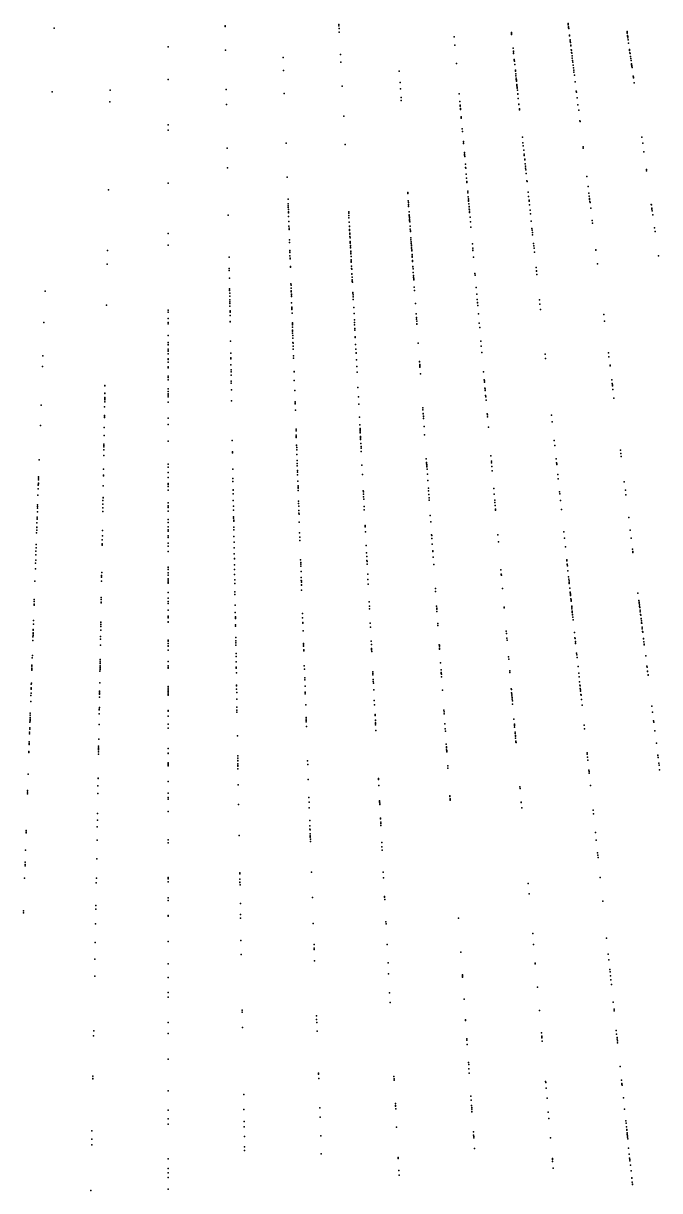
# Model space of a CAD drawing. Header units: metres. Extents: x -4327 to 4266, y -3886 to 3992.
# Drawn here: x -30.5 to 103.6, y -932.2 to -686.2 of the extents above; entities that cross this region are included whole.
import ezdxf

# ---------------------------------------------------------------- set-up
doc = ezdxf.new("R2010")
doc.units = ezdxf.units.M

msp = doc.modelspace()

# ---------------------------------------------------------------- linework, layer by layer
for p in [(84.26, -686.23, -216.54), (-24, -687.26, 2492.89), (11.99, -686.75, 2495.19), (11.99, -686.87, 2506.31), (35.98, -686.5, -376.41), (35.99, -686.75, -370.72), (36.02, -687.32, -368.61), (36.06, -688.1, 2492.51), (72.33, -688.17, 2492.48), (72.35, -688.37, 2493.21), (72.37, -688.58, -294.12), (84.28, -686.44, -245.12), (84.29, -686.52, -301.42), (84.35, -686.97, -207.28), (84.37, -687.15, -225.15), (84.4, -687.35, 2489.21), (96.69, -687.98, -236.05), (96.7, -688.07, -189.64), (96.74, -688.31, -189.7), (60.29, -689.08, -311.82), (60.44, -690.84, 2482.2), (84.57, -688.74, -201.23), (84.58, -688.85, -200.85), (84.69, -689.71, -202.34), (84.72, -690.01, -214.41), (84.75, -690.24, -250.75), (84.83, -690.85, -192.82), (84.84, -690.94, -251.01), (96.8, -688.79, -186.98), (96.82, -688.88, -224.56), (96.82, -688.92, -187.43), (96.83, -688.99, -225.86), (96.87, -689.27, -206.38), (96.93, -689.7, -248.56), (96.93, -689.7, -225.25), (97.03, -690.41, -195.19), (0, -691.19, 2474.01), (12.08, -691.85, 2492.48), (24.22, -693.43, 2494.03), (36.31, -692.76, -376.41), (72.68, -691.48, -195.48), (72.74, -692.1, -196.06), (72.76, -692.22, -220.08), (72.79, -692.58, -218.11), (84.95, -691.84, -208.33), (84.96, -691.91, -297.03), (84.96, -691.91, -220.01), (85.01, -692.38, -220.99), (85.03, -692.52, -247.29), (85.1, -693.07, -186.49), (85.16, -693.56, -295.04), (97.22, -691.72, -232.66), (97.25, -691.95, -290.55), (97.32, -692.44, -189.61), (97.32, -692.45, -217.33), (97.33, -692.57, -231.68), (97.42, -693.2, -228.93), (36.39, -694.38, 2499.33), (60.78, -694.72, -335.2), (72.93, -693.88, -215.6), (72.94, -693.98, -189.22), (72.96, -694.17, -194.19), (73.04, -694.93, 2485.39), (85.22, -694.09, 2482.12), (85.26, -694.38, -241.96), (85.34, -695.01, -261.59), (85.41, -695.59, -231.31), (97.48, -693.64, -263.85), (97.55, -694.08, -266.2), (97.64, -694.76, -234.53), (97.67, -694.95, -261.73), (97.69, -695.12, -242.77), (97.72, -695.31, -263.61), (97.75, -695.55, -182.67), (0, -698.07, 2493.37), (24.31, -696.17, 2477.69), (48.69, -696.31, 2519.6), (73.16, -696.12, -184.08), (73.19, -696.33, -186.18), (73.24, -696.84, -184.27), (73.29, -697.27, -234.38), (73.34, -697.76, -195.19), (73.34, -697.76, -226.48), (73.37, -698.05, -231.24), (73.38, -698.15, 2476.16), (73.39, -698.27, -220.75), (73.4, -698.38, -222.89), (85.47, -696.1, -235.3), (85.52, -696.51, -258.24), (85.6, -697.15, -267.21), (85.77, -698.55, -187.14), (98.01, -697.38, -256.54), (98.03, -697.55, -277.25), (98.06, -697.7, -188.17), (-24.47, -700.63, 2493.57), (-12.22, -700.32, 2501.8), (12.22, -700.14, 2480.3), (36.66, -699.46, -352.8), (48.86, -698.67, -363.86), (48.95, -700.05, -361.19), (73.48, -699.12, -190.21), (73.5, -699.28, -228.25), (73.51, -699.38, -229.55), (73.54, -699.71, -255.43), (73.55, -699.76, -254.57), (73.56, -699.87, -191.24), (73.61, -700.31, -253.04), (73.61, -700.32, -187.65), (86.01, -700.52, -181.5), (86.04, -700.74, -275.22), (98.2, -698.75, 2494.11), (-12.27, -702.79, 2484.49), (12.28, -703.33, 2496.8), (24.48, -701.03, 2500.21), (49.08, -701.89, -359.23), (49.13, -702.52, -355.21), (61.34, -701.11, -216.22), (61.48, -702.68, -250.43), (73.69, -701.11, -223.33), (73.69, -701.12, -221.64), (73.79, -702.07, -219.41), (73.91, -703.25, -184.32), (73.92, -703.33, -185.98), (86.19, -701.94, -281.03), (86.36, -703.37, -177.3), (36.99, -705.81, -350.7), (61.55, -703.49, -218.64), (61.57, -703.69, -331.97), (61.61, -704.2, -219.71), (61.62, -704.32, -219.32), (61.62, -704.35, -255.38), (74.02, -704.23, -182.51), (74.04, -704.45, -206.25), (86.51, -704.55, 2503.82), (0, -707.58, 2490.69), (61.76, -705.96, -224.93), (61.77, -706, -250.75), (61.78, -706.2, -225), (86.78, -706.76, -202.29), (86.8, -706.9, 2491.45), (0, -708.74, 2489.58), (61.99, -708.49, 2498.24), (62.03, -709.05, -336.4), (74.64, -710.2, -235.69), (99.82, -710.23, -194.06), (12.44, -712.54, 2482.74), (24.84, -711.45, 2511.04), (37.3, -711.78, -352.7), (62.22, -711.15, -250.38), (62.24, -711.45, -233.12), (62.25, -711.54, -332.83), (74.77, -711.38, -169.05), (74.84, -712.05, -313.87), (74.93, -712.94, -240.08), (87.45, -712.24, -294.72), (87.48, -712.5, -199.29), (100, -711.5, 2497.97), (62.42, -713.46, -265.32), (62.45, -713.8, -263.67), (62.47, -714, -260.2), (62.49, -714.28, -261.63), (75.02, -713.8, -166.32), (75.05, -714.08, -237.42), (75.13, -714.84, -315.57), (75.15, -714.98, -164.53), (100.25, -713.32, -188.18), (12.51, -716.68, 2497.16), (62.63, -715.92, -255.59), (62.69, -716.61, -324.75), (62.71, -716.73, -190.47), (62.82, -717.99, -213.71), (75.24, -715.85, -242.37), (75.29, -716.31, -311.54), (75.33, -716.76, -164.53), (75.37, -717.07, -160.88), (75.37, -717.1, -158.41), (75.45, -717.87, -154.87), (100.77, -717.03, -195.5), (100.81, -717.33, -290.6), (0, -719.9, 2492.62), (25.09, -718.63, 2505.09), (62.89, -718.84, -222.12), (62.95, -719.54, -192.48), (62.97, -719.8, -221.55), (75.61, -719.42, 2509.83), (75.63, -719.54, 2505.11), (75.63, -719.57, -313.43), (88.22, -718.53, -296.4), (88.48, -720.61, -193.05), (-12.59, -721.32, 2497.91), (50.48, -721.84, -234.02), (50.49, -722.05, -234.96), (63.13, -721.59, -242.14), (63.16, -721.96, -281.6), (63.23, -722.77, -222.03), (75.87, -721.83, -310.66), (75.96, -722.72, -307.3), (88.65, -722.01, -284.94), (88.73, -722.66, -185.12), (88.79, -723.11, 2491.93), (25.26, -723.26, -316.79), (25.29, -724.25, -233.07), (25.31, -724.67, -250.78), (25.32, -725, -231.56), (25.33, -725.45, -246.19), (50.6, -723.64, -320.37), (50.63, -723.99, -319.58), (50.65, -724.39, -319.28), (50.68, -724.75, -207.25), (50.68, -724.83, -214.15), (63.27, -723.23, -192.2), (63.29, -723.46, -186.34), (63.3, -723.51, -190.15), (63.31, -723.68, -188.5), (63.37, -724.27, -209.98), (63.41, -724.81, -248.97), (63.42, -724.86, 2509.12), (63.46, -725.38, -214.18), (63.48, -725.56, -185.18), (76.04, -723.48, -270.86), (76.07, -723.71, -304.92), (76.15, -724.49, -167.55), (88.81, -723.27, -293.26), (88.82, -723.35, -193.36), (88.87, -723.76, -268.34), (88.9, -724.01, 2515.37), (89.04, -725.14, -277.48), (101.81, -724.43, -284.71), (101.82, -724.47, -271.94), (101.92, -725.2, -285.48), (101.95, -725.42, -281.43), (12.68, -726.62, 2495.85), (25.35, -725.98, -244.6), (25.36, -726.14, 2526.08), (25.38, -726.9, -237.86), (25.42, -727.97, -220.31), (25.42, -728, 2527.37), (38.05, -725.97, -316.8), (38.06, -726.2, -316.9), (38.08, -726.7, -220.96), (38.11, -727.2, -197.46), (38.11, -727.22, -230.26), (50.76, -725.94, -315.71), (50.81, -726.55, -245.24), (50.82, -726.82, -210), (50.84, -727.04, -289.62), (50.84, -727.06, -203.62), (50.85, -727.23, -215.72), (50.87, -727.53, -247.79), (50.88, -727.66, -240.31), (50.88, -727.67, -283.9), (50.89, -727.82, -214.6), (50.89, -727.83, -286.25), (63.51, -725.94, -322.78), (63.53, -726.12, -206.21), (63.61, -727.09, -180.07), (63.69, -728.03, -314.22), (76.27, -725.62, -274.38), (76.35, -726.39, -270.14), (76.51, -727.9, -278.9), (89.36, -727.79, -281.7), (101.99, -725.73, -282.01), (102.11, -726.56, -178.05), (0, -730.49, 2518.97), (25.46, -728.96, -230.64), (25.47, -729.4, -216.41), (25.48, -729.66, -310.15), (25.48, -729.67, -312.03), (38.16, -728.09, -264.24), (38.21, -729, -311.04), (38.21, -729.06, -311.54), (38.24, -729.67, -309.45), (38.25, -729.8, -261.71), (38.25, -729.88, -235.06), (38.25, -729.91, -205.49), (38.28, -730.47, -235.68), (50.91, -728.08, -242.22), (50.97, -728.97, -244.28), (51.02, -729.6, -280.98), (51.04, -729.92, -250.83), (51.05, -730.09, -205.76), (63.79, -729.17, -312.82), (76.67, -729.47, -284.55), (76.71, -729.84, -280.1), (76.76, -730.33, -164.27), (89.43, -728.33, -179.77), (102.5, -729.33, 2503.93), (102.61, -730.11, -168.31), (0, -732.97, 2491.94), (25.56, -731.86, -210.63), (25.58, -732.39, -216.86), (38.29, -730.6, -203.97), (38.29, -730.66, -231.79), (38.32, -731.15, -231.07), (38.33, -731.43, -199.04), (38.37, -732.17, -273.44), (38.38, -732.35, -197.57), (38.39, -732.57, -242.12), (51.15, -731.42, -206.57), (51.17, -731.83, -253.72), (51.2, -732.24, -205.5), (51.23, -732.64, -334.46), (51.25, -732.94, -281.34), (64.1, -732.71, -311.49), (76.81, -730.78, -283.22), (77, -732.61, -292.26), (-12.81, -734.08, 2491.06), (25.63, -734.07, -220.85), (25.64, -734.12, -230.07), (25.65, -734.47, -298.56), (25.65, -734.54, 2488.74), (25.67, -735.24, -299.34), (38.42, -733.03, -249.4), (38.42, -733.06, -237.41), (38.43, -733.36, -239.72), (38.44, -733.53, -237.56), (38.48, -734.21, -192.5), (38.48, -734.29, -236.03), (38.49, -734.34, -266.06), (38.5, -734.66, -247.71), (38.51, -734.78, -240.18), (38.54, -735.36, -240.82), (51.26, -733.09, -219.64), (51.29, -733.53, -255.66), (51.3, -733.55, -215.42), (51.3, -733.59, -251.64), (51.32, -733.94, -249.08), (51.33, -734.03, -214.69), (51.34, -734.18, -254.54), (51.39, -734.94, -210.6), (51.42, -735.27, -208.53), (64.18, -733.63, -311.88), (64.22, -734.03, -311.58), (64.22, -734.09, -312.08), (77.05, -733.08, -291.06), (77.11, -733.63, -165.44), (77.19, -734.43, 2510.65), (90.12, -733.93, 2503.84), (90.13, -734.02, -181.6), (103.33, -735.23, -170.34), (-12.86, -737, 2511.05), (12.84, -735.49, -238.35), (25.69, -735.74, -301.42), (25.7, -735.86, -215.7), (25.75, -737.5, 2524.09), (25.76, -737.62, -300.78), (38.58, -736.07, -198.15), (38.59, -736.32, -229.61), (38.59, -736.34, -195.2), (38.6, -736.55, -194.4), (38.65, -737.42, -189.04), (38.67, -737.91, -282.95), (51.43, -735.53, -248.27), (51.48, -736.21, -207.05), (51.5, -736.43, -206.25), (51.57, -737.45, -337.14), (51.57, -737.52, -300.35), (64.35, -735.52, -306.06), (77.54, -737.7, -168.91), (90.48, -736.92, -175.89), (12.88, -737.92, -230.71), (12.89, -738.32, -227.74), (12.92, -739.93, -207.19), (38.68, -738.04, 2487.53), (38.73, -738.99, -280.13), (38.73, -739.05, -277.85), (38.77, -739.72, -205.64), (38.8, -740.27, -276), (51.6, -737.95, -301.94), (51.65, -738.7, -181.84), (51.7, -739.36, -331.69), (51.72, -739.7, -300.29), (51.73, -739.72, -176.53), (51.73, -739.73, -333.31), (51.73, -739.77, -177.4), (51.75, -740.09, -183.47), (51.77, -740.3, -176.24), (51.77, -740.3, -296.78), (64.65, -738.93, -308.9), (64.68, -739.31, -270.8), (77.6, -738.36, -288.48), (77.61, -738.44, -286.18), (77.69, -739.16, 2531.92), (-25.93, -742.67, 2486.32), (12.95, -742.18, -223.63), (12.96, -742.21, -237.84), (12.96, -742.49, -210.09), (25.88, -741.15, -242.53), (25.89, -741.38, -320.87), (25.91, -742.01, -320.67), (25.93, -742.56, -215.91), (25.94, -742.69, -294.84), (25.94, -742.82, -175.66), (38.81, -740.53, -320.27), (38.81, -740.61, -202.41), (38.82, -740.79, -331.49), (51.87, -741.8, -299.73), (51.87, -741.82, -332.3), (51.92, -742.5, -332.61), (64.91, -741.92, -310.15), (12.97, -743.09, -209.82), (12.98, -743.7, -195.18), (12.99, -744.47, -217.69), (13, -744.94, -196.37), (13.01, -745.26, -199.07), (25.94, -742.83, -207.66), (25.96, -743.3, -296.02), (25.96, -743.41, -179.66), (25.97, -743.81, -248.8), (26.02, -745.1, -173.62), (38.94, -742.96, 2484.24), (38.95, -743.12, -316.11), (38.96, -743.46, 2485.92), (38.98, -743.88, -325.1), (39.01, -744.41, -323.88), (39.01, -744.42, -160.36), (52.11, -745.25, -176.99), (65.03, -743.31, -179.78), (65.13, -744.45, -305.96), (65.18, -745.07, -277.54), (65.19, -745.12, -184.97), (78.25, -744.48, -287.12), (-13.01, -745.59, 2494.94), (0, -746.64, -238.33), (0, -746.7, -212.13), (0, -747.12, 2484.86), (13.02, -745.85, -194.87), (13.04, -746.82, -235.73), (13.04, -747.04, -188.24), (13.04, -747.08, 2485.1), (26.05, -746.04, -200.68), (26.06, -746.22, -168.74), (26.06, -746.25, -204.67), (26.07, -746.45, 2484.14), (26.07, -746.49, -167.52), (26.07, -746.51, -243.83), (26.1, -747.27, -201.88), (39.1, -746.09, -163.28), (39.1, -746.09, -163.28), (39.17, -747.34, -172.56), (52.27, -747.43, -297.74), (65.24, -745.7, 2484.69), (65.4, -747.47, -277.51), (78.35, -745.4, -283.26), (78.47, -746.55, -280.9), (91.79, -747.55, 2504.97), (-26.16, -749.24, 2513.32), (0, -748.42, -222.36), (0, -749.3, -230.65), (0, -749.57, -228.94), (13.05, -747.77, -191.46), (13.07, -749.05, -231.95), (13.08, -749.15, -218.61), (26.17, -749.37, -199.82), (26.18, -749.56, -172.08), (26.18, -749.76, 2495.16), (39.24, -748.67, 2513.32), (39.27, -749.27, -170.85), (39.29, -749.75, -170.96), (39.3, -749.79, 2482.44), (52.32, -748.24, -183.76), (52.35, -748.58, -183.41), (52.37, -748.97, -293.15), (52.41, -749.52, -298.57), (52.42, -749.59, -292.92), (65.57, -749.42, -166.56), (91.96, -748.97, 2480.25), (0, -752, -205.24), (0, -752.04, -207.9), (26.2, -750.22, -214.59), (26.22, -750.85, -179.72), (26.23, -751.09, -177.61), (26.24, -751.54, -164.35), (26.26, -751.99, -162.3), (26.28, -752.57, -209.94), (39.33, -750.55, -174.16), (39.35, -750.87, -291.69), (39.43, -752.3, -156.91), (39.43, -752.4, 2491.05), (65.65, -750.33, -165.9), (0, -753.46, -218.5), (0, -753.91, -244.28), (0, -753.97, -197.85), (0, -754.86, -199.4), (13.15, -753.21, -184.12), (26.31, -753.47, -181.65), (26.32, -753.65, -188.24), (26.34, -754.27, -285.71), (26.36, -754.89, -289.71), (39.51, -753.93, -170.61), (39.56, -754.89, 2489.51), (52.7, -753.65, -179.42), (65.9, -753.21, -164.38), (65.99, -754.23, 2483.67), (-26.41, -756.29, 2482.47), (0, -755.22, -212.33), (0, -755.34, -204.38), (0, -755.84, -192.62), (0, -755.84, -186.48), (0, -756.9, -199.5), (0, -757.09, -208.4), (13.19, -755.76, -187.37), (13.21, -756.68, -181.47), (13.21, -756.93, -177.17), (26.41, -756.28, -188.02), (26.43, -756.8, -192.1), (39.6, -755.64, -286.92), (39.61, -755.72, -288.83), (39.68, -757.1, -167.86), (52.97, -757.48, -149.96), (52.97, -757.56, -152.13), (66.11, -755.62, -179.7), (79.45, -755.92, -164.81), (79.55, -756.83, -164.14), (92.78, -755.67, -186.08), (92.89, -756.5, -188.93), (-26.49, -758.53, 2504.52), (0, -757.6, -194.83), (0, -758.59, -174.92), (0, -758.79, -191.17), (13.23, -758.18, -173.98), (13.25, -759.27, -170.31), (13.26, -759.67, -167.35), (26.53, -759.6, -152.69), (26.53, -759.69, 2479.08), (39.75, -758.52, 2501.47), (39.81, -759.71, -171.05), (53.01, -758.12, -145.36), (53.02, -758.2, -144.94), (53.03, -758.37, -145.41), (53.03, -758.41, -178.8), (53.04, -758.53, -145.87), (53.05, -758.65, -178.86), (66.46, -759.66, -157.96), (93.11, -758.29, -172.65), (93.12, -758.37, 2531.19), (0, -760.55, 2485.23), (0, -760.86, -167.15), (0, -761.33, -180.8), (13.27, -760.39, -164.04), (13.29, -761.66, 2498.97), (13.3, -762.03, 2500.17), (26.59, -761.48, 2489.77), (53.15, -760.1, -174.82), (66.61, -761.32, -306.1), (66.63, -761.55, -291.78), (66.65, -761.86, -292.37), (93.48, -761.35, -182.61), (93.58, -762.14, 2480.1), (93.61, -762.38, 2476.1), (-13.34, -764.18, -175.79), (-13.34, -764.22, -168.79), (-13.31, -762.56, 2482.49), (-13.31, -762.6, -197.03), (0, -763.23, -178.18), (0, -763.83, -172.18), (0, -764.27, -164.41), (0, -764.57, -172.35), (0, -764.6, -171.04), (0, -764.94, -167.18), (13.33, -763.45, -166.44), (26.67, -763.59, -279.28), (39.98, -762.95, 2521.03), (40.09, -764.96, -166.97), (66.76, -763.1, -166.97), (66.77, -763.22, -168.75), (66.81, -763.61, -149.65), (66.9, -764.67, 2498.5), (66.92, -764.94, -159.5), (93.64, -762.6, -174.96), (93.73, -763.4, 2503.52), (-26.77, -766.72, 2531.56), (-13.39, -767.05, -207.58), (-13.37, -766, 2484.04), (-13.36, -765.29, -168.59), (-13.36, -765.45, -186.67), (-13.36, -765.55, -163.84), (-13.35, -765.04, -188.34), (0, -766.04, -165.67), (13.37, -765.79, -159.09), (26.75, -765.98, -152.67), (26.76, -766.26, -141.89), (26.76, -766.39, -147.98), (40.17, -766.44, -144.63), (53.65, -767.27, -151.9), (66.98, -765.63, -137.46), (93.95, -765.18, -178.2), (-13.43, -769.25, -170.34), (-13.42, -768.89, -191.51), (-13.42, -769.01, -166.77), (0, -769.44, 2480.4), (26.81, -767.72, -294.64), (40.31, -769.2, -157.8), (53.68, -767.68, -151.11), (53.74, -768.45, -141.69), (53.74, -768.48, -144.3), (53.78, -769.02, -141.36), (53.78, -769.07, 2480.45), (53.81, -769.46, -144.48), (67.24, -768.53, -159.37), (67.26, -768.75, 2482.84), (67.29, -769.11, -136.35), (80.81, -768.82, 2477.7), (-26.92, -770.95, 2501.24), (-13.47, -771.42, -191.7), (0, -770.78, -161.42), (26.95, -771.71, -293.28), (26.96, -772.11, -152.58), (40.4, -770.84, 2497.95), (40.44, -771.57, -142.98), (40.44, -771.7, -139.52), (40.45, -771.81, -136.06), (40.46, -772.04, -140.45), (40.47, -772.27, -134.84), (53.93, -771.17, 2477.7), (67.48, -771.34, -154.23), (80.95, -770.19, -170.58), (-13.49, -773.09, -157.09), (0, -774.25, 2476.8), (13.51, -774.1, -150.71), (26.99, -773.02, -139.65), (27, -773.26, -149.3), (27.01, -773.49, -145.41), (40.49, -772.52, -134.88), (40.53, -773.32, -138.94), (40.54, -773.52, -142.03), (40.55, -773.76, -140.76), (40.56, -773.94, -132.52), (40.6, -774.78, -133.53), (54.05, -772.96, 2478.71), (81.37, -774.14, -165.23), (-13.55, -776.1, -141.46), (-13.54, -775.47, -162.87), (-13.53, -774.89, -157.02), (-13.53, -775.19, -206.16), (13.55, -776.55, -148.55), (13.56, -776.7, 2509), (27.07, -775.08, -140.9), (27.07, -775.19, 2486.06), (27.09, -775.62, -133.57), (27.1, -776.11, -133.66), (27.14, -777.08, -295.32), (40.64, -775.42, -132.77), (40.66, -775.78, -130.65), (40.69, -776.44, -128.15), (81.47, -775.16, 2474.39), (95.3, -776.14, -162.87), (95.39, -776.86, -173.74), (-27.18, -778.21, 2476.73), (-13.57, -777.27, 2486.83), (0, -779.12, -161.84), (27.18, -778.35, -123.14), (27.2, -778.96, -117.57), (27.22, -779.46, -115.91), (40.84, -779.36, -110.77), (54.4, -778, -121.13), (54.46, -778.75, 2502.05), (54.47, -779.03, -112.58), (54.49, -779.21, -111.3), (54.49, -779.25, -119.58), (54.51, -779.52, -114.39), (54.52, -779.7, -114.85), (68.01, -777.36, 2477.25), (68.11, -778.52, -147.27), (68.14, -778.81, -135.87), (68.14, -778.83, -137.19), (68.21, -779.6, -131.18), (81.77, -778.01, -144.33), (81.86, -778.81, -142.71), (81.88, -779.03, -140.1), (81.89, -779.17, -148.97), (95.46, -777.5, -174.33), (-27.31, -782.06, -156.32), (-27.3, -781.76, -161.59), (-27.3, -781.8, -163.83), (-13.64, -781.45, 2500.19), (-13.64, -781.57, -140.69), (-13.62, -780.2, -157.21), (0, -779.74, -163.74), (0, -780.88, -158.21), (0, -781.9, -146.46), (13.62, -780.17, -159.86), (13.65, -782.11, -146.08), (27.26, -780.48, -131.78), (27.27, -780.8, -131.4), (27.29, -781.35, -138.52), (40.95, -781.32, -124.58), (54.55, -780.16, 2482.74), (54.63, -781.2, 2476.64), (68.29, -780.51, -125.63), (82.12, -781.28, -147.15), (82.21, -782.18, -151.77), (-27.39, -784.29, -166.58), (-27.36, -783.48, -150.39), (-27.36, -783.52, -167.76), (-27.35, -783.12, -170.81), (-27.35, -783.14, -154.76), (-27.35, -783.22, -154.33), (-27.35, -783.23, -150.34), (-27.32, -782.45, -158.18), (-13.68, -783.65, -137.54), (0, -783.21, -147.59), (0, -783.43, -142.33), (0, -783.85, -144.17), (0, -784.57, -141.65), (13.66, -782.77, -150.63), (13.69, -784.52, -135.49), (13.69, -784.58, -139.47), (27.33, -782.72, -119.45), (27.37, -783.67, -114.79), (27.38, -783.98, -112.65), (27.38, -784.16, -111.36), (54.72, -782.57, -120.96), (54.83, -784.15, -113.75), (68.61, -784.24, 2475.59), (96.12, -782.84, 2470.92), (96.34, -784.6, -162.4), (-27.44, -785.64, -141.49), (-13.73, -786.74, 2474.4), (-13.72, -786.12, -154.39), (-13.72, -786.12, -137.97), (-13.72, -786.19, -133.13), (13.71, -785.34, -140.93), (13.73, -786.78, -134.11), (27.4, -784.65, 2473.64), (27.48, -786.92, -107.82), (41.13, -784.73, -110.22), (41.14, -784.94, -105.01), (41.16, -785.47, -102.9), (41.19, -786, -106.46), (41.22, -786.52, -102.6), (54.87, -784.73, 2497.28), (54.93, -785.5, -109.57), (54.93, -785.5, -111.32), (54.98, -786.24, 2487.89), (55.01, -786.71, -120.28), (68.72, -785.46, 2488.84), (68.83, -786.68, -134.14), (82.5, -784.95, 2477.31), (82.54, -785.36, -148.36), (82.69, -786.77, 2487.74), (96.46, -785.58, 2503.1), (-27.56, -789.13, -139.01), (-27.53, -788.39, -195.55), (-27.52, -788.01, -185.44), (-27.51, -787.66, 2502.05), (-13.77, -789.12, -129.2), (-13.76, -788.29, -123.33), (-13.75, -787.57, -136.9), (0, -787.25, 2485.03), (0, -787.92, -141.37), (0, -787.99, -135.18), (0, -788.24, -135.22), (0, -789, -129.16), (13.75, -787.95, 2478.21), (13.77, -788.81, -129.59), (27.5, -787.44, -103.95), (27.52, -787.96, -97.9), (27.55, -788.91, -109.84), (27.57, -789.47, -87.17), (41.3, -788.07, -96.24), (41.34, -788.72, 2478.98), (68.87, -787.19, -131.13), (68.93, -787.86, -128.58), (68.99, -788.61, -117.21), (69.01, -788.81, -122.54), (82.9, -788.7, -149.44), (-27.64, -791.46, -123.44), (-27.61, -790.61, -134.82), (-27.61, -790.7, 2492.7), (-27.6, -790.31, -132.11), (0, -790.8, 2486.79), (0, -791.44, -114.97), (13.79, -790.2, -117.45), (13.8, -790.47, -122.35), (13.81, -790.92, -136.59), (13.81, -791.16, -132.19), (27.58, -789.68, -100.3), (27.63, -791.34, -83.88), (55.24, -789.93, 2499.57), (55.33, -791.24, -111.69), (97.05, -790.38, -149.61), (-27.71, -793.61, -189.96), (-27.69, -793.04, 2490.65), (-27.67, -792.38, -124.03), (-27.67, -792.49, -118.29), (-13.86, -794.22, -133.6), (-13.84, -793.07, -121.86), (0, -792.3, -138.14), (0, -792.94, -132.91), (0, -793.23, -128.08), (0, -794.2, -125.12), (13.83, -792.4, -129.29), (13.84, -792.95, 2498.66), (13.86, -794.33, -120.28), (27.71, -793.61, -103), (27.74, -794.47, -98.27), (41.51, -792.04, -104.64), (41.52, -792.25, -106.87), (41.53, -792.35, -100.28), (41.58, -793.36, -98.21), (55.52, -794.01, -109.87), (55.52, -794.01, 2502.99), (55.53, -794.14, -110.77), (69.47, -794.03, 2487.68), (83.39, -793.36, 2485.1), (97.38, -793.06, -147.41), (-27.82, -796.76, -131.4), (-27.8, -796.05, -137.09), (-13.9, -796.22, -122.79), (-13.89, -795.92, -121.41), (-13.89, -795.94, -101.49), (-13.88, -795.06, -106.23), (0, -794.54, -112.77), (0, -795.77, -112.95), (0, -796.38, 2471.62), (13.89, -795.53, -115.59), (13.91, -796.76, -102.92), (27.77, -795.17, -85.6), (41.73, -796.23, -99.44), (55.57, -794.75, -108.2), (55.58, -794.81, -109.54), (55.66, -795.96, -88.05), (69.59, -795.46, -113.33), (83.53, -794.73, 2489.39), (83.72, -796.51, 2485.66), (97.58, -794.69, -161.31), (-27.91, -799.33, -121.54), (-27.91, -799.36, -117.98), (-27.87, -798.19, -124.04), (-27.85, -797.43, -131.96), (0, -797.51, 2522.17), (13.93, -798, -103.08), (13.95, -798.99, -110.75), (13.95, -799.1, -98.35), (27.91, -799.25, -77.67), (41.81, -797.78, 2488.67), (41.85, -798.6, -75.46), (41.89, -799.4, -91.87), (55.76, -797.41, 2499.54), (55.77, -797.52, 2485.86), (55.85, -798.7, 2498.87), (84.01, -799.29, -149.64), (97.86, -797.04, -147.7), (97.92, -797.51, 2479.82), (97.94, -797.7, -166.48), (-27.98, -801.15, 2501.96), (-27.94, -799.97, 2475.03), (0, -800.85, -110.99), (0, -800.89, -92.8), (0, -801.32, -107.5), (13.97, -800.3, -96.73), (13.99, -801.28, -99.07), (27.93, -799.85, -81.69), (27.94, -800.16, -67.63), (27.96, -800.62, -68.11), (28, -801.73, -72.61), (41.91, -799.65, -69.4), (41.94, -800.19, -69), (55.96, -800.23, -90.29), (70.11, -801.37, -103.01), (84.03, -799.48, -112.75), (84.1, -800.19, -101.69), (84.11, -800.27, -103.04), (84.14, -800.57, -108.44), (84.25, -801.6, 2482.95), (-28.07, -803.77, -104.32), (-14.03, -803.8, -92.71), (-14.02, -802.92, 2492.32), (-14.01, -802.57, -98.78), (-14.01, -802.65, -104.13), (-14, -801.97, -103.59), (0, -802.02, -111.6), (0, -802.48, -100.53), (0, -803.3, -97.97), (0, -803.54, -106.01), (0, -803.92, -92.71), (0, -804.13, -99.4), (0, -804.16, -101.19), (14.01, -802.4, -96.09), (14.03, -803.5, -88.68), (14.04, -804.23, 2482.44), (14.04, -804.29, -81.22), (28.04, -803, -82.9), (28.06, -803.64, -73.67), (28.07, -803.72, -63.95), (28.08, -803.98, -75.47), (42.05, -802.29, -76.25), (42.1, -803.39, -66.63), (70.2, -802.33, -101.34), (70.2, -802.35, -92.88), (70.2, -802.44, 2486.01), (70.21, -802.48, -96.01), (84.38, -802.87, -77.51), (84.44, -803.35, -66.46), (84.47, -803.72, -70.93), (84.51, -804.06, -78.07), (84.53, -804.21, -70.97), (84.53, -804.23, -76.31), (0, -806.13, -76.51), (14.07, -806.01, -68.09), (14.08, -806.59, 2499.02), (28.09, -804.51, -72.42), (28.1, -804.61, 2494.02), (28.13, -805.67, -61.46), (42.16, -804.38, -60.52), (56.31, -805.31, -85.07), (56.36, -805.95, -83.8), (70.46, -805.34, 2508.98), (84.63, -805.22, -146.18), (84.72, -806.1, -106.48), (84.73, -806.18, -109.64), (84.74, -806.22, -101.56), (84.76, -806.42, -62.26), (84.78, -806.6, -98.46), (99, -806.31, -113.49), (-28.24, -808.64, -88.84), (-28.24, -808.7, -90.63), (-28.24, -808.8, -91.98), (-28.22, -808.08, -102.19), (-28.2, -807.61, -99.89), (-14.11, -808.17, -91.87), (-14.11, -808.31, 2495.05), (-14.11, -808.36, -100.84), (-14.1, -807.61, -63.79), (-14.09, -807.23, -71.3), (0, -807.37, -105.62), (0, -808.07, 2498.58), (0, -808.49, -75.4), (14.12, -808.8, -86.14), (42.35, -808.16, -72.36), (42.4, -809.04, -67.99), (56.57, -809.03, -85.46), (84.8, -806.8, -112.43), (84.87, -807.48, -103.52), (84.89, -807.68, 2483.33), (84.91, -807.82, -106.71), (84.92, -808, -101.33), (84.92, -808, -70.41), (85.03, -809.01, -67.37), (85.04, -809.14, -74.53), (85.04, -809.14, -115.47), (85.05, -809.22, -67.83), (99.19, -807.82, -107.83), (99.23, -808.17, -97.05), (99.26, -808.42, -49.59), (99.3, -808.77, -104.34), (99.35, -809.12, -93.11), (0, -809.87, -62.18), (0, -811.12, 2480.24), (0, -811.31, -74.77), (0, -811.51, -66.76), (14.14, -810.34, -70.24), (14.16, -811.27, -79.24), (14.16, -811.5, -81.95), (14.17, -811.67, -63.22), (28.31, -810.56, -44.06), (28.34, -811.5, -53.44), (42.43, -809.58, -67.59), (56.6, -809.49, -81.04), (56.62, -809.69, -81.51), (56.65, -810.19, -81.56), (70.8, -809.27, 2493.24), (70.81, -809.41, -85.62), (85.06, -809.28, -70.07), (85.09, -809.57, -114.18), (85.14, -810.07, -39.79), (85.16, -810.22, -64.79), (85.17, -810.38, 2491.64), (85.22, -810.83, -44.29), (85.23, -810.88, -62.6), (85.23, -810.88, -38.5), (85.28, -811.35, 2499.22), (99.38, -809.35, -120.28), (99.44, -809.88, -76.1), (99.49, -810.26, -82.43), (99.55, -810.81, -71.24), (99.57, -810.93, -80.69), (99.65, -811.61, -57.85), (99.66, -811.7, -124.73), (-28.43, -814.02, -98.88), (-28.43, -814.07, 2486.21), (-28.43, -814.09, -96.19), (-28.42, -813.96, -88.52), (-28.38, -812.81, -104.59), (-28.36, -812.05, 2517.1), (-14.21, -814.08, -88.5), (-14.2, -813.34, -67.37), (-14.19, -812.89, -90.16), (-14.18, -812.42, -85.18), (-14.18, -812.47, -84.73), (0, -812.34, -71.74), (0, -812.43, -67.73), (14.19, -812.94, -69.12), (14.2, -813.23, -62.45), (28.37, -812.51, -45.05), (28.38, -812.64, -31.73), (28.38, -812.64, -31.73), (42.59, -812.59, 2502.01), (42.63, -813.46, -71.94), (56.83, -812.67, 2495.65), (56.86, -813.11, 2506.29), (85.34, -811.92, -31.41), (99.67, -811.71, -66.38), (99.72, -812.14, -67.32), (99.76, -812.52, -87.17), (99.77, -812.59, -61.51), (99.78, -812.65, -53.44), (99.88, -813.46, -87.72), (99.92, -813.79, -84.59), (-28.5, -816.24, -67.19), (-28.48, -815.53, -80.6), (-28.47, -815.24, -81.02), (-28.46, -814.9, -81.88), (-28.45, -814.63, -84.55), (-28.45, -814.69, -86.35), (-14.24, -816.01, -62.22), (-14.23, -815.43, -69.34), (0, -816.23, -60.88), (0, -816.24, -64.02), (0, -816.43, -58.21), (14.24, -815.65, 2494.5), (14.25, -816.36, -60.9), (28.43, -814.24, -40.69), (42.79, -816.44, -66.36), (71.24, -814.31, -101.95), (71.29, -814.83, -99.75), (71.37, -815.8, -95.79), (71.41, -816.19, 2491.49), (85.62, -814.59, -56.15), (85.73, -815.68, -36.93), (85.75, -815.88, -32.01), (85.81, -816.45, -142.68), (99.99, -814.35, -111.43), (100, -814.46, -69.31), (100.01, -814.5, -94.18), (100.17, -815.83, -103.88), (100.18, -815.89, -40.16), (100.26, -816.58, -130.53), (-14.26, -817.24, -55.59), (0, -816.94, -70.8), (0, -817.41, -42.17), (0, -817.45, -73.54), (0, -818.3, 2506.82), (14.26, -816.8, -46.61), (14.27, -817.28, -51.11), (14.3, -818.98, -32.41), (28.53, -816.94, -41.72), (28.54, -817.18, -50.68), (28.55, -817.48, -29.23), (28.57, -818.26, -28.37), (28.58, -818.44, -41.8), (42.82, -817.14, -60.58), (42.87, -817.99, -43.15), (42.88, -818.14, -34.65), (42.88, -818.23, 2496.22), (42.9, -818.59, -36.01), (57.14, -817.16, -84.52), (57.15, -817.28, -78.21), (57.16, -817.49, -78.68), (57.19, -817.86, -77.36), (57.2, -818.07, -75.13), (85.85, -816.83, -140.44), (85.86, -816.91, -139.99), (86.07, -818.92, -36.63), (100.32, -817.07, 2494.16), (100.34, -817.2, -48.33), (100.34, -817.21, -100.87), (-28.69, -821.44, -68.07), (-28.63, -819.94, -67.95), (-28.61, -819.41, -68.35), (-14.33, -820.78, -31.13), (-14.33, -821.12, -35.18), (-14.33, -821.13, -49.56), (-14.32, -820.28, -65.24), (-14.32, -820.36, 2495.06), (0, -820.72, -54.02), (14.31, -819.68, -33.78), (14.33, -820.78, -42.35), (57.41, -820.95, 2521.08), (71.72, -819.72, -92.16), (71.76, -820.23, 2513.06), (86.11, -819.32, -38.9), (86.17, -819.86, -32.16), (100.63, -819.54, -168.69), (-28.72, -822.31, -52.8), (-28.72, -822.56, -48.76), (-28.71, -822.09, -52.34), (-28.69, -821.65, -62.22), (-14.36, -822.71, -26.26), (-14.35, -821.89, -34.77), (-14.35, -822.12, 2505.01), (-14.35, -822.35, -35.69), (-14.34, -821.63, -53.64), (0, -821.62, -32.06), (0, -821.63, -37.89), (0, -821.98, -35.66), (0, -822.11, -32.53), (14.35, -821.87, -28.93), (14.35, -822.1, 2514.22), (14.37, -823.07, -30.32), (28.69, -821.63, -37.92), (28.72, -822.3, -18.18), (43.13, -822.91, -56.94), (43.14, -823.21, -33.06), (43.16, -823.49, -38.03), (57.51, -822.43, -54.71), (57.55, -823.04, -48.88), (57.56, -823.2, -46.18), (57.57, -823.36, -85.16), (57.58, -823.4, -47.1), (57.62, -823.95, -46.22), (71.97, -822.68, -63.41), (72, -823.01, -58.9), (86.37, -821.78, -148.26), (86.52, -823.14, 2507.69), (86.6, -823.9, -149.11), (100.89, -821.68, -48.14), (100.91, -821.88, -34.12), (101.02, -822.76, -30.53), (101.03, -822.8, -143.14), (101.12, -823.54, -143.27), (101.12, -823.55, -54.16), (-28.86, -826.38, -31.81), (-28.85, -826.22, -35.87), (-28.83, -825.49, -49.84), (-28.83, -825.51, 2521.13), (-28.82, -825.23, -45.76), (-28.82, -825.25, -64.31), (-28.82, -825.25, -49.83), (-14.4, -825.18, -48.9), (0, -825.99, -40.8), (0, -826.34, 2489.96), (14.41, -825.7, 2497.51), (14.41, -825.83, -8.78), (28.78, -824.11, 2498.43), (28.79, -824.55, 2504.34), (28.84, -825.93, -10.14), (43.21, -824.47, -38.53), (43.23, -824.88, -34.94), (43.25, -825.29, -30.89), (86.71, -824.96, -117.27), (86.78, -825.67, -121.07), (86.8, -825.86, 2506.79), (86.85, -826.37, -124.88), (-28.91, -827.87, -14.69), (-28.89, -827.34, -16.03), (-28.86, -826.56, -33.63), (-14.46, -828.23, -15.59), (-14.45, -827.56, 10.16), (-14.44, -827.05, -23.24), (-14.44, -827.12, -2.48), (-14.44, -827.38, -28.67), (-14.43, -826.94, -17.37), (0, -826.67, -23.23), (0, -826.95, -36.33), (0, -826.97, -7.44), (0, -827.05, -27.3), (0, -827.29, -18.73), (0, -827.6, -38.62), (0, -827.67, -23.25), (0, -827.77, -28.23), (14.43, -826.5, -47.62), (14.43, -826.55, -30.9), (14.44, -827.23, -25.5), (14.46, -828.66, -27.81), (28.89, -827.16, -11.96), (28.89, -827.23, -4.29), (28.9, -827.48, -5.19), (43.33, -826.69, 2508.17), (43.44, -828.89, -34.65), (57.81, -826.72, -54.09), (72.31, -826.46, -69.16), (72.32, -826.58, -84.24), (72.38, -827.28, -68.32), (72.41, -827.61, -67.43), (72.43, -827.9, -78.42), (72.46, -828.26, -23.36), (72.46, -828.26, -23.36), (72.5, -828.64, -63.87), (72.5, -828.64, -17.92), (86.89, -826.7, -122.61), (86.92, -826.96, -28.36), (86.99, -827.66, -36.11), (87, -827.74, -27.47), (87, -827.77, -26.57), (87.1, -828.73, 2506.36), (-28.95, -829.1, 2490.72), (-14.5, -830.71, -16.54), (-14.5, -830.85, 6.57), (-14.49, -830.37, 1.13), (0, -830.99, -2.95), (0, -831.17, -23.35), (14.49, -830.3, 2475.16), (14.5, -830.95, -17), (14.51, -831.37, -1.13), (28.98, -829.86, -25.14), (43.49, -829.8, -30.61), (58.1, -830.93, -41.6), (58.11, -830.98, -40.7), (58.13, -831.28, 2524.79), (72.53, -828.97, -13.84), (72.59, -829.68, 2500.44), (87.23, -829.92, -2.96), (101.92, -830.08, -44.52), (-29.11, -833.47, -21.16), (-29.1, -833.21, -7.5), (-29.09, -832.99, -28.88), (-29.08, -832.84, -16.14), (-29.07, -832.48, -29.32), (-29.05, -832.01, -28.39), (-29.04, -831.6, -15.66), (-29.04, -831.61, -32.47), (-14.52, -831.71, -26.1), (0, -832.25, -2.04), (29.07, -832.47, -6.13), (29.07, -832.48, 4.77), (29.07, -832.49, -2.04), (29.08, -832.86, -25.23), (29.09, -833.16, -12.05), (29.1, -833.43, 10.23), (43.6, -831.86, -28.86), (43.61, -832.11, -28.87), (43.66, -833.09, -5.23), (43.66, -833.14, -27.99), (43.69, -833.59, -4.78), (43.7, -833.78, -23.46), (58.16, -831.75, -40.28), (58.31, -833.82, -15.73), (72.86, -832.82, -2.05), (102.08, -831.39, 2505.7), (102.3, -833.2, -36.42), (102.34, -833.49, 2489.43), (-29.19, -835.95, 8.44), (-29.18, -835.58, 16.19), (-29.16, -834.94, 22.56), (-29.15, -834.66, 23.47), (-14.56, -833.94, 17.52), (0, -833.87, 2503.53), (0, -834.74, -4.33), (29.14, -834.39, 2506.61), (43.71, -834.07, -21.64), (43.77, -835.23, 2515.61), (58.38, -834.87, -12.1), (58.42, -835.41, -50.99), (72.96, -833.92, -15.75), (72.97, -834.09, -28.1), (72.98, -834.21, -24.44), (73.01, -834.52, -8.45), (73.11, -835.62, -57.05), (73.13, -835.85, -34.57), (73.16, -836.28, -50.66), (87.67, -834.12, -7.55), (87.75, -834.9, -0.69), (102.56, -835.29, -167.16), (102.56, -835.3, -124.6), (-29.27, -838.16, -23.56), (-29.26, -837.99, 2.06), (-29.25, -837.64, -13.03), (-14.64, -838.56, 2504.29), (-14.61, -837.04, -12.1), (14.6, -836.33, -22.13), (58.61, -838.11, -42.88), (58.64, -838.66, -8.48), (73.18, -836.42, -32.76), (73.22, -836.86, -44.71), (73.27, -837.52, 7.11), (73.28, -837.54, -54.41), (73.29, -837.72, 11.24), (73.3, -837.79, -58.12), (102.89, -837.93, -29.71), (-29.33, -839.88, 13.52), (-29.32, -839.65, 12.14), (-29.32, -839.71, 7.1), (-14.67, -840.26, 2495.81), (-14.66, -839.76, 13.51), (-14.65, -839.12, 3.43), (-14.65, -839.3, 23.13), (-14.64, -838.91, 18.99), (0, -839, -2.06), (0, -840.03, 28.19), (0, -840.1, 15.81), (14.67, -840.61, 5.27), (14.68, -841.1, -5.74), (58.66, -838.9, -9.4), (58.66, -838.92, 21.79), (58.69, -839.31, -52.61), (58.69, -839.33, 25.02), (58.7, -839.42, -6.65), (58.7, -839.45, 0.69), (58.71, -839.54, -16.3), (58.72, -839.7, 0.69), (88.28, -839.93, -27.42), (88.31, -840.24, 2504.59), (88.38, -840.86, -147.42), (103.19, -840.45, -20.09), (103.2, -840.48, -27.95), (103.26, -840.95, -158.7), (0, -842.07, 2487.33), (0, -842.25, 0.69), (0, -842.47, 7.12), (0, -842.71, 8.5), (14.69, -841.56, 10.33), (14.69, -841.62, 1.61), (14.7, -842.29, -11.72), (14.71, -842.64, 2507.41), (14.71, -842.74, 25.52), (14.72, -843.29, 2486.87), (29.39, -841.62, 2505.51), (29.42, -842.42, 2507.88), (58.93, -842.67, 21.43), (58.96, -843.2, 28.82), (88.45, -841.52, 2499.4), (88.67, -843.61, -28.93), (103.4, -842.13, -138.89), (103.45, -842.53, -133.26), (103.57, -843.54, -141.03), (-29.49, -844.43, 9.45), (-14.76, -845.34, 7.15), (-14.75, -845.31, 22.83), (0, -845.99, 3.92), (0, -845.99, 3.46), (29.53, -845.54, 18.23), (44.3, -845.33, -3), (44.32, -845.59, -0.23), (88.69, -843.85, -2.08), (88.74, -844.26, -23.85), (-29.63, -848.58, 26.17), (-29.62, -848.2, 21.99), (-29.61, -847.89, 24.3), (-14.81, -848.51, 2475.58), (-14.78, -846.93, 39.99), (0, -848.42, 11.34), (14.78, -846.69, 17.32), (44.38, -846.84, 0.23), (74.12, -847.14, 14.61), (74.15, -847.49, 2503.92), (89.01, -846.83, -3.48), (0, -849.33, 16.91), (0, -849.69, 9.96), (14.85, -850.81, 10.44), (29.66, -849.37, 24.81), (29.69, -850.33, 26.23), (44.55, -850.07, 4.41), (44.56, -850.29, 8.59), (44.56, -850.33, 2.09), (44.58, -850.57, 5.34), (44.59, -850.82, 4.41), (59.37, -849.03, -16.02), (59.38, -849.15, -6.73), (59.41, -849.65, -6.74), (59.41, -849.66, -4.88), (59.42, -849.78, -15.57), (59.43, -849.89, -8.13), (74.4, -850.37, -44.04), (74.4, -850.42, -31.44), (-14.88, -852.71, 44.46), (0, -852.33, 2513.15), (29.74, -851.55, 2521.42), (74.5, -851.52, 19.82), (89.55, -852.04, -5.84), (89.63, -852.8, 1.64), (-14.93, -855.51, 43.67), (-14.91, -854.14, 2505.36), (29.83, -854.22, 3.5), (29.87, -855.31, 2478.92), (44.74, -853.69, 15.15), (44.75, -853.82, 29.62), (44.79, -854.57, 3.5), (44.8, -854.87, 2475.15), (44.82, -855.25, 11.44), (-29.92, -856.66, 42.81), (-29.92, -856.79, 45.16), (-29.9, -856.34, 39.05), (-14.98, -858.35, 55.09), (0, -858.29, 2508.21), (14.96, -857.34, 7.25), (29.89, -856, 2507.5), (29.9, -856.19, 47.01), (29.93, -857.04, 45.18), (29.94, -857.45, 30.2), (29.94, -857.5, 35.35), (29.95, -857.68, 30.67), (29.97, -858.13, 12.88), (29.97, -858.16, 10.54), (90.05, -856.73, 2517.44), (90.21, -858.32, 2508.7), (-30.05, -860.45, 55.25), (0, -858.92, 31.64), (29.98, -858.65, 23.67), (45.01, -858.82, 35.9), (45.06, -859.73, 2476.11), (45.09, -860.42, 2473.75), (-30.14, -862.97, 2487.91), (-15.05, -862.28, 56.29), (90.49, -860.99, 5.43), (90.55, -861.5, -0.24), (90.6, -861.99, 4.96), (-30.16, -863.76, 58.31), (-30.15, -863.48, 58.76), (15.1, -865.25, 2484.61), (15.11, -865.44, 45.13), (30.21, -865.12, 2472.33), (45.34, -865.07, 2504.68), (-30.25, -866.38, 2506.57), (-15.14, -867.36, 41.91), (-15.12, -866.32, 2487.68), (0, -866.21, 37.11), (0, -866.35, 44.69), (0, -866.48, 36.65), (0, -867.1, 2480.83), (15.13, -866.53, 38.08), (15.14, -867.21, 26.74), (15.14, -867.28, 12.06), (15.15, -867.79, 23.91), (45.4, -866.29, 36.69), (75.89, -867.45, 29.22), (91.04, -866.2, 7.36), (0, -870.47, 47.29), (30.4, -870.43, 59.71), (45.61, -870.22, 38.28), (45.61, -870.36, 40.67), (76.09, -869.66, 2484.6), (-15.24, -872.92, 50.29), (-15.22, -872.13, 46.43), (0, -871.08, 49.7), (15.22, -871.69, 40.21), (45.64, -870.88, 2482), (91.57, -871.2, 2.63), (-30.51, -873.65, 43.18), (-30.49, -873.24, 50.81), (0, -874.21, 42.71), (0, -874.33, 34.11), (15.26, -873.98, 57.53), (15.27, -874.81, 31.27), (45.89, -875.55, 2490.96), (61.17, -874.75, 25.12), (-15.29, -875.97, 57.66), (30.59, -875.93, 2494.5), (45.91, -875.95, 2479.15), (76.82, -878.01, 2482.43), (-15.36, -879.91, 2465.92), (0, -879.67, 38.17), (15.35, -879.5, 2490.47), (30.74, -880.35, 2468.27), (46.14, -880.31, 41.62), (77.02, -880.32, 10.84), (92.38, -878.97, 27.73), (15.4, -882.41, 2498.72), (30.77, -881.08, 2483.14), (30.78, -881.4, 31.52), (61.67, -881.93, 27.25), (92.74, -882.37, 5.57), (-15.42, -883.44, 62.03), (0, -884.42, 48.53), (30.86, -883.77, 34.99), (46.34, -884.21, 2511.23), (77.36, -884.28, 12.83), (77.37, -884.39, 20.1), (92.87, -883.57, 10.42), (-15.48, -886.98, 2481.45), (0, -887.32, 2494.91), (46.46, -886.53, 2509.08), (62, -886.7, 33.71), (62.01, -886.72, 25.46), (62.01, -886.83, 29.83), (62.02, -886.97, 2470.1), (62.04, -887.25, 32.27), (93.08, -885.6, 37.18), (93.13, -886.11, 4.13), (93.22, -886.93, 2464.88), (93.31, -887.81, 9.49), (77.81, -889.32, 22.65), (93.42, -888.79, 10.48), (0, -890.44, 48.37), (0, -891.41, 2467.95), (46.67, -890.52, 51.86), (46.78, -892.55, 2495.79), (62.36, -891.85, 2470.99), (93.8, -892.48, 33.05), (15.61, -894.16, 2492.95), (15.62, -894.6, 47.63), (78.24, -894.24, 2506.62), (93.96, -893.94, 39.98), (93.99, -894.3, 42.95), (0, -896.75, 2495.52), (31.27, -895.36, 38.87), (31.29, -896.13, 48.71), (31.32, -896.79, 2475.91), (62.67, -896.18, 2487.23), (62.68, -896.35, 2483.45), (-15.7, -899.59, 2486.74), (-15.68, -898.54, 77.39), (0, -899.11, 54.25), (15.67, -897.84, 42.89), (31.38, -898.6, 49.34), (62.95, -900.23, 57.42), (78.65, -898.94, 33.73), (78.71, -899.64, 46.09), (78.72, -899.73, 53.51), (78.73, -899.91, 45.61), (78.74, -900.02, 56.99), (94.43, -898.47, 44.14), (94.51, -899.24, 48.62), (94.59, -899.94, 44.7), (62.97, -900.51, 56.94), (63.03, -901.37, 2472.04), (78.8, -900.7, 2503.22), (94.62, -900.27, 37.3), (94.66, -900.61, 46.22), (94.71, -901.06, 36.34), (0, -904.51, 2474.62), (31.69, -907.42, 60.75), (63.3, -905.17, 33.42), (63.33, -905.6, 35.42), (63.39, -906.52, 37.44), (63.45, -907.44, 33.01), (95.23, -906.07, 2479.95), (-15.86, -908.6, 2511.66), (-15.86, -908.65, 82.26), (-15.85, -908.06, 83.2), (31.7, -907.67, 67.74), (31.73, -908.54, 72.79), (47.59, -908.12, 45.42), (47.62, -908.67, 44.45), (47.63, -908.92, 38.99), (79.55, -909.23, 53.08), (79.56, -909.43, 49.59), (95.53, -908.92, 49.15), (95.6, -909.61, 50.18), (95.63, -909.83, 50.7), (95.64, -909.97, 43.2), (0, -911.18, 68.46), (15.92, -911.96, 50.55), (63.79, -912.27, 64.2), (79.67, -910.58, 35.66), (31.94, -914.73, 76.81), (47.89, -913.86, 45.71), (47.91, -914.27, 56.25), (47.92, -914.43, 38.73), (47.95, -914.93, 2515.07), (63.85, -913.11, 2466.64), (63.93, -914.28, 2498.98), (63.96, -914.71, 2500.16), (79.85, -912.69, 57.79), (95.92, -912.62, 75.49), (96.17, -915, 2479.3), (0, -915.25, 2508.23), (0, -917.07, 76.45), (15.97, -915.07, 68.26), (32.01, -916.71, 85.55), (63.99, -915.04, 63.89), (64.02, -915.55, 2498.25), (64.02, -915.56, 70.47), (80.11, -915.67, 65.53), (80.22, -916.97, 2514.04), (80.23, -917.02, 2476.45), (-16.05, -919.62, 95.91), (0, -918.19, 78.06), (16.02, -917.64, 2473.2), (16.04, -918.77, 61.99), (48.15, -918.8, 76.7), (64.32, -919.83, 2488.94), (96.43, -917.49, 113.53), (96.48, -917.98, 113.59), (96.56, -918.74, 90.73), (96.62, -919.32, 84.68), (96.64, -919.47, 85.72), (-16.08, -921.35, 2508.34), (16.07, -920.82, 80.83), (32.15, -920.66, 2503.38), (64.37, -920.5, 71.36), (64.39, -920.78, 70.87), (64.41, -921.09, 73.43), (80.58, -921.05, 2474.94), (96.7, -920.01, 79.66), (96.7, -920.08, 81.7), (96.71, -920.1, 75.61), (96.74, -920.37, 81.22), (96.77, -920.67, 93.98), (96.79, -920.92, 88.91), (96.79, -920.94, 83.31), (96.83, -921.3, 76.21), (-16.1, -922.56, 2511.63), (16.11, -922.99, 78.99), (16.12, -923.76, 2493.86), (32.28, -924.42, 86.27), (64.57, -923.35, 2494.3), (97.04, -923.25, 121.45), (97.17, -924.51, 2492.54), (0, -925.47, 83.77), (48.49, -925.21, 80.8), (48.5, -925.43, 78.28), (80.96, -925.39, 87.14), (80.98, -925.63, 87.17), (81.02, -926.07, 73.42), (97.25, -925.32, 87.28), (97.29, -925.64, 304.38), (97.32, -925.95, 85.81), (97.41, -926.84, 120.88), (0, -927.54, 2491.18), (0, -928.45, 84.04), (0, -929.41, 2500.35), (48.63, -927.93, 84.1), (48.68, -928.92, 75.51), (81.14, -927.46, 2496.29), (97.54, -928, 317.03), (97.69, -929.47, 311.86), (97.7, -929.54, 312.45), (-16.27, -932.2, 2504.06), (0, -931.92, 89.99), (97.79, -930.4, 2495.94), (97.83, -930.81, 125.04), (97.84, -930.91, 306.68)]:
    msp.add_point(p)

doc.saveas('drawing.dxf')
